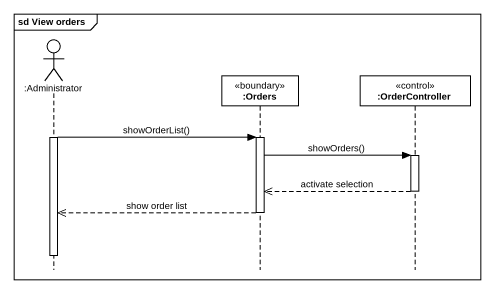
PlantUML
@startuml
mainframe sd View orders
hide footbox
actor ":Administrator" as Administrator
participant ":Orders" as Orders <<boundary>>
participant ":OrderController" as OrderController <<control>>

activate Administrator
Administrator -> Orders : showOrderList()
activate Orders
Orders -> OrderController : showOrders()
activate OrderController
OrderController -->> Orders : activate selection
deactivate OrderController
Orders -->> Administrator : show order list
deactivate Orders
deactivate Administrator
@enduml
